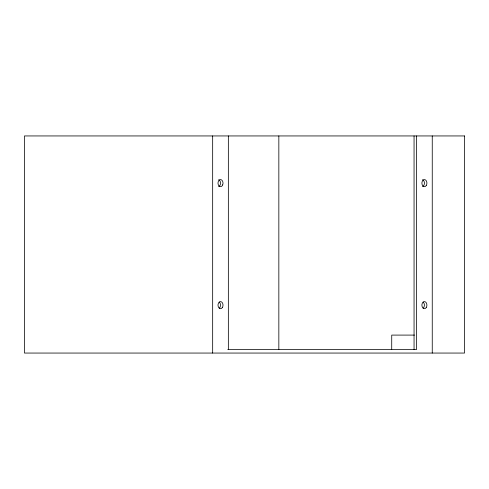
<?xml version="1.0" encoding="UTF-8"?>
<svg xmlns="http://www.w3.org/2000/svg" width="489" height="489" viewBox="0 0 489 489"><rect width="100%" height="100%" fill="white"/><g stroke="black" fill="none" stroke-linecap="round" stroke-linejoin="round"><path stroke-width="0.73" d="M414.44 335.093L391.732 335.093L391.713 349.513M227.758 349.513L416.567 349.513L416.567 135.942M432.252 135.942L432.252 353.058M414.055 135.942L414.055 349.513M278.84 135.942L278.84 349.513M228.351 135.942L228.351 349.513M212.666 135.942L212.666 353.058M219.255 302.074A3.551 2.512 -90 0 1 219.255 308.217M218.65 179.707A3.551 2.512 -90 0 1 220.508 183.137A3.551 2.512 -90 0 1 218.65 186.566M423.15 302.074A3.551 2.512 -90 0 1 423.15 308.217M422.545 179.707A3.551 2.512 -90 0 1 424.409 183.137A3.551 2.512 -90 0 1 422.545 186.566M464.544 135.942L24.456 135.942L24.45 353.058L464.544 353.058L464.55 135.942M426.182 185.649A3.551 2.512 -90 0 0 425.057 179.707A3.551 2.512 -90 0 0 421.983 184.06A3.551 2.512 -90 0 0 426.182 185.649M426.182 307.654A3.551 2.512 -90 0 0 425.057 301.719A3.551 2.512 -90 0 0 421.983 306.065A3.551 2.512 -90 0 0 426.182 307.654M222.287 307.654A3.551 2.512 -90 0 0 221.156 301.719A3.551 2.512 -90 0 0 218.088 306.065A3.551 2.512 -90 0 0 222.287 307.654M222.684 184.915A3.551 2.512 -90 0 0 220.508 179.591A3.551 2.512 -90 0 0 218.338 184.915A3.551 2.512 -90 0 0 222.684 184.915"/></g></svg>
